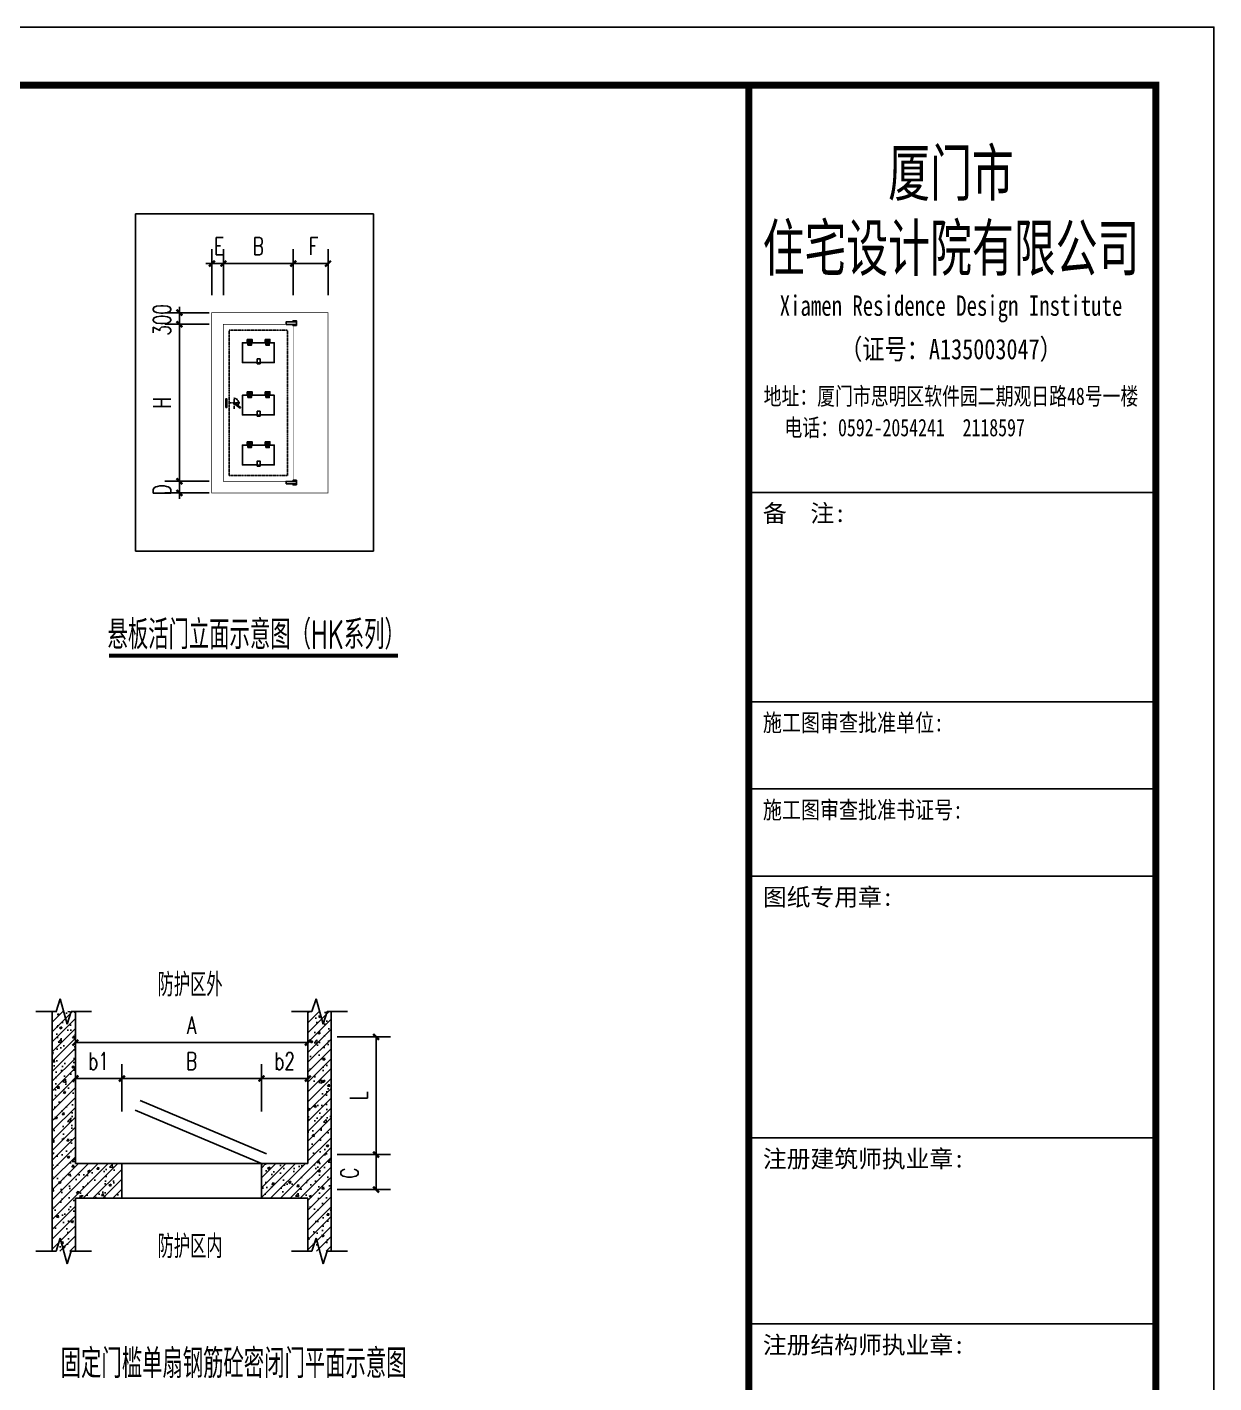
# Model space of a CAD drawing. Extents: x 0 to 2037025, y -2738621 to 0.
# Drawn here: x 978156 to 988363, y -1304413 to -1292756 of the extents above; entities that cross this region are included whole.
import ezdxf
from ezdxf.enums import TextEntityAlignment as Align

# ---------------------------------------------------------------- set-up
doc = ezdxf.new("R2010")
doc.units = 0
doc.header["$LTSCALE"] = 10
doc.header["$MEASUREMENT"] = 0
doc.linetypes.add('DASH', pattern=[0.35, 0.25, -0.1])
for name, color, linetype in [('bh', 8, 'Continuous'), ('OTHER', 7, 'Continuous'), ('PUB_DIM', 3, 'Continuous'), ('PUB_TITLE', 4, 'Continuous'), ('WALL', 4, 'Continuous'), ('WINDOW', 2, 'Continuous'), ('图框', 142, 'Continuous'), ('批量导出图层', 1, 'Continuous'), ('文字', 3, 'Continuous'), ('细线', 4, 'Continuous')]:
    doc.layers.add(name, color=color, linetype=linetype)
doc.styles.add('DIM_FONT', font='SIMPLEX', dxfattribs={"width": 0.7, "bigfont": 'GBCBIG'})
doc.styles.add('HZTXT', font='txt.shx', dxfattribs={"width": 0.7, "bigfont": 'hztxt.shx'})
doc.styles.add('TSSD_REIN', font='Tssdeng.shx', dxfattribs={"width": 0.7, "bigfont": 'hztxt.shx'})
doc.styles.add('图框字型一', font='')
doc.styles.get('图框字型一').set_extended_font_data('SimSun')
doc.dimstyles.new('DIMN50', dxfattribs={"dimscale": 0.5, "dimtxt": 300, "dimasz": 100, "dimexe": 250, "dimexo": 300, "dimgap": 150, "dimtad": 1, "dimdec": 0, "dimzin": 0, "dimdsep": 46, "dimtxsty": 'DIM_FONT', "dimblk": 'ARCHTICK', "dimcen": 0.09, "dimclrt": 7, "dimazin": 2, "dimtfac": 1, "dimtdec": 0, "dimtix": 1, "dimtmove": 2, "dimatfit": 3, "dimfxl": 0, "dimtolj": 1, "dimtzin": 0, "dimarcsym": 0})

# ---------------------------------------------------------------- blocks, each defined once
blk = doc.blocks.new('_ArchTick')
at = {"color": 0, "linetype": 'ByBlock', "const_width": 0.4}
blk.add_lwpolyline([(-0.5, -0.5), (0.5, 0.5)], dxfattribs=at)
blk = doc.blocks.new('*D239')
at = {"layer": 'Defpoints', "color": 0, "transparency": 16777216}
for p in [(979871, -1296661), (979466, -1296761), (979871, -1296761)]:
    blk.add_point(p, dxfattribs=at)
at = {"layer": 'PUB_DIM', "color": 0, "lineweight": -2, "transparency": 16777216}
for p, q in [((979721, -1296661), (979341, -1296661)), ((979466, -1296661), (979466, -1296611)), ((979466, -1296661), (979466, -1296761)), ((979721, -1296761), (979341, -1296761)), ((979466, -1296761), (979466, -1296811))]:
    blk.add_line(p, q, dxfattribs=at)
at = {"layer": 'PUB_DIM', "color": 0, "lineweight": -2, "transparency": 16777216, "xscale": 50, "yscale": 50, "zscale": 50}
for p, rotation in [((979466, -1296661), 270), ((979466, -1296761), 90)]:
    blk.add_blockref('_ArchTick', p, dxfattribs=dict(at, rotation=rotation))
at = {"layer": 'PUB_DIM', "color": 7, "transparency": 16777216, "insert": (979316, -1296734), "char_height": 150, "attachment_point": 5, "rotation": 90, "style": 'DIM_FONT'}
blk.add_mtext('\\A1;D', dxfattribs=at)
blk = doc.blocks.new('*D240')
at = {"layer": 'Defpoints', "color": 0, "transparency": 16777216}
for p in [(979871, -1295311), (979466, -1296661), (979871, -1296661)]:
    blk.add_point(p, dxfattribs=at)
at = {"layer": 'PUB_DIM', "color": 0, "lineweight": -2, "transparency": 16777216}
for p, q in [((979721, -1295311), (979341, -1295311)), ((979466, -1295311), (979466, -1296661)), ((979721, -1296661), (979341, -1296661))]:
    blk.add_line(p, q, dxfattribs=at)
at = {"layer": 'PUB_DIM', "color": 0, "lineweight": -2, "transparency": 16777216, "xscale": 50, "yscale": 50, "zscale": 50}
for p, rotation in [((979466, -1295311), 90), ((979466, -1296661), 270)]:
    blk.add_blockref('_ArchTick', p, dxfattribs=dict(at, rotation=rotation))
at = {"layer": 'PUB_DIM', "color": 7, "transparency": 16777216, "insert": (979316, -1295986), "char_height": 150, "attachment_point": 5, "rotation": 90, "style": 'DIM_FONT'}
blk.add_mtext('\\A1;H', dxfattribs=at)
blk = doc.blocks.new('*D241')
at = {"layer": 'Defpoints', "color": 0, "transparency": 16777216}
for p in [(979466, -1295311), (979871, -1295211), (979871, -1295311)]:
    blk.add_point(p, dxfattribs=at)
at = {"layer": 'PUB_DIM', "color": 0, "lineweight": -2, "transparency": 16777216}
for p, q in [((979466, -1295211), (979466, -1295161)), ((979721, -1295211), (979341, -1295211)), ((979721, -1295311), (979341, -1295311)), ((979466, -1295211), (979466, -1295311)), ((979466, -1295311), (979466, -1295361))]:
    blk.add_line(p, q, dxfattribs=at)
at = {"layer": 'PUB_DIM', "color": 0, "lineweight": -2, "transparency": 16777216, "xscale": 50, "yscale": 50, "zscale": 50}
for p, rotation in [((979466, -1295211), 270), ((979466, -1295311), 90)]:
    blk.add_blockref('_ArchTick', p, dxfattribs=dict(at, rotation=rotation))
at = {"layer": 'PUB_DIM', "color": 7, "transparency": 16777216, "insert": (979316, -1295273), "char_height": 150, "attachment_point": 5, "rotation": 90, "style": 'DIM_FONT'}
blk.add_mtext('\\A1;300', dxfattribs=at)
blk = doc.blocks.new('*D242')
at = {"layer": 'Defpoints', "color": 0, "transparency": 16777216}
for p in [(979744, -1294789), (979744, -1295211), (979844, -1295211)]:
    blk.add_point(p, dxfattribs=at)
at = {"layer": 'PUB_DIM', "color": 0, "lineweight": -2, "transparency": 16777216}
for p, q in [((979744, -1295061), (979744, -1294664)), ((979844, -1295061), (979844, -1294664)), ((979744, -1294789), (979694, -1294789)), ((979844, -1294789), (979744, -1294789)), ((979844, -1294789), (979894, -1294789))]:
    blk.add_line(p, q, dxfattribs=at)
at = {"layer": 'PUB_DIM', "color": 0, "lineweight": -2, "transparency": 16777216, "xscale": 50, "yscale": 50, "zscale": 50}
blk.add_blockref('_ArchTick', (979744, -1294789), dxfattribs=at)
at = {"layer": 'PUB_DIM', "color": 0, "lineweight": -2, "transparency": 16777216, "xscale": 50, "yscale": 50, "zscale": 50, "rotation": 180}
blk.add_blockref('_ArchTick', (979844, -1294789), dxfattribs=at)
at = {"layer": 'PUB_DIM', "color": 7, "transparency": 16777216, "insert": (979807, -1294639), "char_height": 150, "attachment_point": 5, "style": 'DIM_FONT'}
blk.add_mtext('\\A1;E', dxfattribs=at)
blk = doc.blocks.new('*D243')
at = {"layer": 'Defpoints', "color": 0, "transparency": 16777216}
for p in [(979844, -1294789), (979844, -1295211), (980444, -1295211)]:
    blk.add_point(p, dxfattribs=at)
at = {"layer": 'PUB_DIM', "color": 0, "lineweight": -2, "transparency": 16777216}
for p, q in [((979844, -1295061), (979844, -1294664)), ((980444, -1295061), (980444, -1294664)), ((980444, -1294789), (979844, -1294789))]:
    blk.add_line(p, q, dxfattribs=at)
at = {"layer": 'PUB_DIM', "color": 0, "lineweight": -2, "transparency": 16777216, "xscale": 50, "yscale": 50, "zscale": 50, "rotation": 180}
blk.add_blockref('_ArchTick', (979844, -1294789), dxfattribs=at)
at = {"layer": 'PUB_DIM', "color": 0, "lineweight": -2, "transparency": 16777216, "xscale": 50, "yscale": 50, "zscale": 50}
blk.add_blockref('_ArchTick', (980444, -1294789), dxfattribs=at)
at = {"layer": 'PUB_DIM', "color": 7, "transparency": 16777216, "insert": (980144, -1294639), "char_height": 150, "attachment_point": 5, "style": 'DIM_FONT'}
blk.add_mtext('\\A1;B', dxfattribs=at)
blk = doc.blocks.new('*D244')
at = {"layer": 'Defpoints', "color": 0, "transparency": 16777216}
for p in [(980444, -1294789), (980444, -1295211), (980744, -1295211)]:
    blk.add_point(p, dxfattribs=at)
at = {"layer": 'PUB_DIM', "color": 0, "lineweight": -2, "transparency": 16777216}
for p, q in [((980444, -1295061), (980444, -1294664)), ((980744, -1295061), (980744, -1294664)), ((980744, -1294789), (980444, -1294789))]:
    blk.add_line(p, q, dxfattribs=at)
at = {"layer": 'PUB_DIM', "color": 0, "lineweight": -2, "transparency": 16777216, "xscale": 50, "yscale": 50, "zscale": 50, "rotation": 180}
blk.add_blockref('_ArchTick', (980444, -1294789), dxfattribs=at)
at = {"layer": 'PUB_DIM', "color": 0, "lineweight": -2, "transparency": 16777216, "xscale": 50, "yscale": 50, "zscale": 50}
blk.add_blockref('_ArchTick', (980744, -1294789), dxfattribs=at)
at = {"layer": 'PUB_DIM', "color": 7, "transparency": 16777216, "insert": (980619, -1294639), "char_height": 150, "attachment_point": 5, "style": 'DIM_FONT'}
blk.add_mtext('\\A1;F', dxfattribs=at)
blk = doc.blocks.new('*D290')
at = {"layer": 'Defpoints', "color": 0, "transparency": 16777216}
for p in [(980671, -1302450), (981157, -1302450), (980671, -1302750)]:
    blk.add_point(p, dxfattribs=at)
at = {"layer": 'PUB_DIM', "color": 0, "lineweight": -2, "transparency": 16777216}
for p, q in [((980821, -1302450), (981282, -1302450)), ((981157, -1302750), (981157, -1302450)), ((980821, -1302750), (981282, -1302750))]:
    blk.add_line(p, q, dxfattribs=at)
at = {"layer": 'PUB_DIM', "color": 0, "lineweight": -2, "transparency": 16777216, "xscale": 50, "yscale": 50, "zscale": 50}
for p, rotation in [((981157, -1302450), 90), ((981157, -1302750), 270)]:
    blk.add_blockref('_ArchTick', p, dxfattribs=dict(at, rotation=rotation))
at = {"layer": 'PUB_DIM', "color": 7, "transparency": 16777216, "insert": (980928, -1302610), "char_height": 150, "attachment_point": 5, "rotation": 90, "style": 'DIM_FONT'}
blk.add_mtext('\\A1;C', dxfattribs=at)
blk = doc.blocks.new('*D291')
at = {"layer": 'Defpoints', "color": 0, "transparency": 16777216}
for p in [(980671, -1301438), (981157, -1301438), (980671, -1302450)]:
    blk.add_point(p, dxfattribs=at)
at = {"layer": 'PUB_DIM', "color": 0, "lineweight": -2, "transparency": 16777216}
for p, q in [((980821, -1301438), (981282, -1301438)), ((981157, -1302450), (981157, -1301438)), ((980821, -1302450), (981282, -1302450))]:
    blk.add_line(p, q, dxfattribs=at)
at = {"layer": 'PUB_DIM', "color": 0, "lineweight": -2, "transparency": 16777216, "xscale": 50, "yscale": 50, "zscale": 50}
for p, rotation in [((981157, -1301438), 90), ((981157, -1302450), 270)]:
    blk.add_blockref('_ArchTick', p, dxfattribs=dict(at, rotation=rotation))
at = {"layer": 'PUB_DIM', "color": 7, "transparency": 16777216, "insert": (981007, -1301944), "char_height": 150, "attachment_point": 5, "rotation": 90, "style": 'DIM_FONT'}
blk.add_mtext('\\A1;L', dxfattribs=at)
blk = doc.blocks.new('*D288')
at = {"layer": 'Defpoints', "color": 0, "transparency": 16777216}
for p in [(980171, -1301796), (980171, -1302228), (980571, -1302228)]:
    blk.add_point(p, dxfattribs=at)
at = {"layer": 'PUB_DIM', "color": 0, "lineweight": -2, "transparency": 16777216}
for p, q in [((980171, -1302078), (980171, -1301671)), ((980571, -1302078), (980571, -1301671)), ((980571, -1301796), (980171, -1301796))]:
    blk.add_line(p, q, dxfattribs=at)
at = {"layer": 'PUB_DIM', "color": 0, "lineweight": -2, "transparency": 16777216, "xscale": 50, "yscale": 50, "zscale": 50}
for p, rotation in [((980171, -1301796), 179.9999999999666), ((980571, -1301796), 359.9999999999666)]:
    blk.add_blockref('_ArchTick', p, dxfattribs=dict(at, rotation=rotation))
at = {"layer": 'PUB_DIM', "color": 7, "transparency": 16777216, "insert": (980371, -1301646), "char_height": 150, "attachment_point": 5, "style": 'DIM_FONT'}
blk.add_mtext('\\A1;b2', dxfattribs=at)
blk = doc.blocks.new('*D278')
at = {"layer": 'Defpoints', "color": 0, "transparency": 16777216}
for p in [(978571, -1301796), (978571, -1302228), (978971, -1302228)]:
    blk.add_point(p, dxfattribs=at)
at = {"layer": 'PUB_DIM', "color": 0, "lineweight": -2, "transparency": 16777216}
for p, q in [((978571, -1302078), (978571, -1301671)), ((978971, -1302078), (978971, -1301671)), ((978971, -1301796), (978571, -1301796))]:
    blk.add_line(p, q, dxfattribs=at)
at = {"layer": 'PUB_DIM', "color": 0, "lineweight": -2, "transparency": 16777216, "xscale": 50, "yscale": 50, "zscale": 50}
for p, rotation in [((978571, -1301796), 179.9999999999666), ((978971, -1301796), 359.9999999999666)]:
    blk.add_blockref('_ArchTick', p, dxfattribs=dict(at, rotation=rotation))
at = {"layer": 'PUB_DIM', "color": 7, "transparency": 16777216, "insert": (978771, -1301646), "char_height": 150, "attachment_point": 5, "style": 'DIM_FONT'}
blk.add_mtext('\\A1;b1', dxfattribs=at)
blk = doc.blocks.new('_B1DZT')
for p, q in [((0.5361, 0.7708), (-0.3697, 2.3006)), ((0.5, 0.5), (-0.4058, 2.0297)), ((-0.5, 0.5), (0.5, 0.5)), ((-0.5, -0.5), (0.5, -0.5))]:
    blk.add_line(p, q)
blk = doc.blocks.new('*D281')
at = {"layer": 'Defpoints', "color": 0, "transparency": 16777216}
for p in [(978571, -1301487), (978571, -1301958), (980571, -1301958)]:
    blk.add_point(p, dxfattribs=at)
at = {"layer": 'PUB_DIM', "color": 0, "lineweight": -2, "transparency": 16777216}
for p, q in [((978571, -1301808), (978571, -1301362)), ((980571, -1301808), (980571, -1301362)), ((980571, -1301487), (978571, -1301487))]:
    blk.add_line(p, q, dxfattribs=at)
at = {"layer": 'PUB_DIM', "color": 0, "lineweight": -2, "transparency": 16777216, "xscale": 50, "yscale": 50, "zscale": 50}
for p, rotation in [((978571, -1301487), 179.9999999999733), ((980571, -1301487), 359.9999999999733)]:
    blk.add_blockref('_ArchTick', p, dxfattribs=dict(at, rotation=rotation))
at = {"layer": 'PUB_DIM', "color": 7, "transparency": 16777216, "insert": (979571, -1301337), "char_height": 150, "attachment_point": 5, "style": 'DIM_FONT'}
blk.add_mtext('\\A1;A', dxfattribs=at)
blk = doc.blocks.new('*D282')
at = {"layer": 'Defpoints', "color": 0, "transparency": 16777216}
for p in [(978971, -1301796), (978971, -1302228), (980171, -1302228)]:
    blk.add_point(p, dxfattribs=at)
at = {"layer": 'PUB_DIM', "color": 0, "lineweight": -2, "transparency": 16777216}
for p, q in [((978971, -1302078), (978971, -1301671)), ((980171, -1302078), (980171, -1301671)), ((980171, -1301796), (978971, -1301796))]:
    blk.add_line(p, q, dxfattribs=at)
at = {"layer": 'PUB_DIM', "color": 0, "lineweight": -2, "transparency": 16777216, "xscale": 50, "yscale": 50, "zscale": 50}
for p, rotation in [((978971, -1301796), 179.9999999999777), ((980171, -1301796), 359.9999999999778)]:
    blk.add_blockref('_ArchTick', p, dxfattribs=dict(at, rotation=rotation))
at = {"layer": 'PUB_DIM', "color": 7, "transparency": 16777216, "insert": (979571, -1301646), "char_height": 150, "attachment_point": 5, "style": 'DIM_FONT'}
blk.add_mtext('\\A1;B', dxfattribs=at)
blk = doc.blocks.new('图框A2')
at = {"layer": '图框'}
for p, q in [((51400, 34000), (58400, 34000)), ((51400, 30400), (58400, 30400)), ((51400, 28900), (58400, 28900)), ((51400, 27400), (58400, 27400)), ((51400, 22900), (58400, 22900)), ((51400, 19700), (58400, 19700))]:
    blk.add_line(p, q, dxfattribs=at)
blk.add_lwpolyline([(0, 0), (59400, 0), (59400, 42000), (0, 42000)], close=True, dxfattribs=at)
at = {"layer": '图框', "const_width": 120}
blk.add_lwpolyline([(2500, 1000), (58400, 1000), (58400, 41000), (2500, 41000)], close=True, dxfattribs=at)
blk.add_lwpolyline([(51400, 41000), (51400, 1000)], dxfattribs=at)
at = {"layer": '图框'}
for s, height, style, width, p in [('厦门市', 900, 'HZTXT', 0.8, (54878, 39013)), ('住宅设计院有限公司', 900, 'HZTXT', 0.8, (54878, 37723)), ('Xiamen Residence Design Institute', 350, '图框字型一', 0.75, (54878, 37036)), ('（证号：A135003047）', 350, '图框字型一', 0.8, (54878, 36288)), ('地址：厦门市思明区软件园二期观日路48号一楼', 300, '图框字型一', 0.75, (54878, 35504)), ('电话：0592-2054241  2118597', 300, '图框字型一', 0.75, (54081, 34964))]:
    blk.add_text(s, height=height, dxfattribs=dict(at, style=style, width=width)).set_placement(p, align=Align.CENTER)
at = {"layer": '图框', "style": '图框字型一'}
for s, p in [('备  注:', (51642, 33490)), ('图纸专用章:', (51642, 26890)), ('注册建筑师执业章:', (51642, 22390)), ('注册结构师执业章:', (51642, 19190))]:
    blk.add_text(s, height=300, dxfattribs=at).set_placement(p)
at = {"layer": '图框', "style": '图框字型一', "width": 0.8}
for s, p in [('施工图审查批准单位:', (51642, 29890)), ('施工图审查批准书证号:', (51642, 28390))]:
    blk.add_text(s, height=300, dxfattribs=at).set_placement(p)

msp = doc.modelspace()

# ---------------------------------------------------------------- hatches: boundary and pattern name
at = {"layer": 'bh'}
h = msp.add_hatch(dxfattribs=at)
h.set_pattern_fill('ANSI37', color=256, scale=50, style=0)
h.set_pattern_definition([(45, (1030726.5144, -1281774.302), (-4.4194174, 4.4194174), []), (135, (1030726.5144, -1281774.302), (-4.4194174, -4.4194174), [])])
h.paths.add_polyline_path([(980055.4, -1295476.3), (980055.4, -1295490.8), (980084.4, -1295490.8), (980084.4, -1295476.3)])
h.paths.add_polyline_path([(980208.5, -1295476.3), (980208.5, -1295490.8), (980237.6, -1295490.8), (980237.6, -1295476.3)])
h.paths.add_polyline_path([(980134.8, -1295641.8), (980134.8, -1295650.5), (980160, -1295650.5), (980160, -1295641.8)])
h.paths.add_polyline_path([(980090.7, -1295463.1), (980090.7, -1295441.4), (980049.5, -1295441.4), (980049.5, -1295463.1)])
h.paths.add_polyline_path([(980202.7, -1295441.4), (980202.7, -1295463.1), (980243.9, -1295463.1), (980243.9, -1295441.4)])
h = msp.add_hatch(dxfattribs=at)
h.set_pattern_fill('ANSI37', color=256, scale=50, style=0)
h.set_pattern_definition([(45, (1030726.5144, -1282224.302), (-4.4194174, 4.4194174), []), (135, (1030726.5144, -1282224.302), (-4.4194174, -4.4194174), [])])
h.paths.add_polyline_path([(980055.4, -1295926.3), (980055.4, -1295940.8), (980084.4, -1295940.8), (980084.4, -1295926.3)])
h.paths.add_polyline_path([(980208.5, -1295926.3), (980208.5, -1295940.8), (980237.6, -1295940.8), (980237.6, -1295926.3)])
h.paths.add_polyline_path([(980134.8, -1296091.8), (980134.8, -1296100.5), (980160, -1296100.5), (980160, -1296091.8)])
h.paths.add_polyline_path([(980090.7, -1295913.1), (980090.7, -1295891.4), (980049.5, -1295891.4), (980049.5, -1295913.1)])
h.paths.add_polyline_path([(980202.7, -1295891.4), (980202.7, -1295913.1), (980243.9, -1295913.1), (980243.9, -1295891.4)])
h = msp.add_hatch(dxfattribs=at)
h.set_pattern_fill('ANSI37', color=256, scale=50, style=0)
h.set_pattern_definition([(45, (1030726.5144, -1282653.752), (-4.4194174, 4.4194174), []), (135, (1030726.5144, -1282653.752), (-4.4194174, -4.4194174), [])])
h.paths.add_polyline_path([(980055.4, -1296355.7), (980055.4, -1296370.3), (980084.4, -1296370.3), (980084.4, -1296355.7)])
h.paths.add_polyline_path([(980208.5, -1296355.7), (980208.5, -1296370.3), (980237.6, -1296370.3), (980237.6, -1296355.7)])
h.paths.add_polyline_path([(980134.8, -1296521.3), (980134.8, -1296529.9), (980160, -1296529.9), (980160, -1296521.3)])
h.paths.add_polyline_path([(980090.7, -1296342.5), (980090.7, -1296320.9), (980049.5, -1296320.9), (980049.5, -1296342.5)])
h.paths.add_polyline_path([(980202.7, -1296320.9), (980202.7, -1296342.5), (980243.9, -1296342.5), (980243.9, -1296320.9)])
h = msp.add_hatch(dxfattribs=at)
h.set_pattern_fill('AN31C', color=256, scale=300, style=0)
h.set_pattern_definition([(45, (1028739.866, -1080047.77), (-42.426407, 42.426407), []), (50, (1028739.87, -1080047.77), (215.17805, -18.82564), [22.5, -247.5]), (355, (1028739.87, -1080047.77), (-41.6254, 225.65764), [18, -198]), (100.4514, (1028757.8, -1080049.34), (173.55281, 206.83186), [19.12206, -210.34263]), (46.1842, (1028739.87, -1079987.77), (320.1723, -49.6557), [33.75, -371.25]), (96.6356, (1028766.55, -1079991.9), (280.3988, 292.23536), [28.6831, -315.5139]), (351.1842, (1028739.87, -1079987.77), (280.3986, 292.2356), [27, -297]), (21, (1028769.87, -1080002.77), (179.07212, -120.78567), [22.5, -247.5]), (326, (1028769.87, -1080002.77), (72.9946, 217.54501), [18, -198]), (71.4514, (1028784.79, -1080012.83), (252.06679, 96.75915), [19.12206, -210.34263]), (37.5, (1028739.866, -1080047.77), (3.647957, 99.868156), [0, -195.6, 0, -201, 0, -198.75]), (7.5, (1028739.87, -1080047.77), (78.92086, 118.323514), [0, -114.6, 0, -191.1, 0, -75.75]), (327.5, (1028672.97, -1080047.77), (160.14673, -6.766462), [0, -75, 0, -234, 0, -310.5]), (317.5, (1028642.97, -1080047.77), (174.95585, 30.031495), [0, -97.5, 0, -155.4, 0, -220.5])])
h.paths.add_polyline_path([(978570.6, -1302525.8), (978570.6, -1301219.4), (978370.6, -1301219.4), (978370.6, -1303279.7), (978570.6, -1303279.7), (978570.6, -1302825.8), (978970.6, -1302825.8), (978970.6, -1302525.8)])
h.paths.add_polyline_path([(980570.6, -1302825.8), (980570.6, -1303279.7), (980770.6, -1303279.7), (980770.6, -1301219.4), (980570.6, -1301219.4), (980570.6, -1302525.8), (980170.6, -1302525.8), (980170.6, -1302825.8)])

# ---------------------------------------------------------------- linework, layer by layer
at = {"const_width": 5, "elevation": 280}
for points in [[(979743.7, -1295211.5), (980743.7, -1295211.5), (980743.7, -1296761.5), (979743.7, -1296761.5)], [(979843.8, -1295311.5), (980443.8, -1295311.5), (980443.8, -1296661.5), (979843.8, -1296661.5)]]:
    msp.add_lwpolyline(points, close=True, dxfattribs=at)
at = {"layer": 'bh', "linetype": 'DASH', "ltscale": 0.2}
for p, q in [((979897.6, -1295986.1), (979985.5, -1295986.1)), ((979935.6, -1296038.5), (979935.6, -1295943.5))]:
    msp.add_line(p, q, dxfattribs=at)
at = {"layer": 'bh'}
msp.add_arc((979935.6, -1295986.1), 38.7, 326.98953, 90, dxfattribs=at)
at = {"layer": 'OTHER'}
for p, q in [((978405.6, -1301219.4), (978440.6, -1301109.4)), ((978440.6, -1301109.4), (978500.6, -1301329.4)), ((980605.6, -1301219.4), (980640.6, -1301109.4)), ((980640.6, -1301109.4), (980700.6, -1301329.4)), ((978230.6, -1301219.4), (978405.6, -1301219.4)), ((978500.6, -1301329.4), (978535.6, -1301219.4)), ((978535.6, -1301219.4), (978710.6, -1301219.4)), ((980430.6, -1301219.4), (980605.6, -1301219.4)), ((980700.6, -1301329.4), (980735.6, -1301219.4)), ((980735.6, -1301219.4), (980910.6, -1301219.4)), ((978405.6, -1303279.7), (978440.6, -1303169.7)), ((978440.6, -1303169.7), (978500.6, -1303389.7)), ((980605.6, -1303279.7), (980640.6, -1303169.7)), ((980640.6, -1303169.7), (980700.6, -1303389.7)), ((978230.6, -1303279.7), (978405.6, -1303279.7)), ((978500.6, -1303389.7), (978535.6, -1303279.7)), ((978535.6, -1303279.7), (978710.6, -1303279.7)), ((980430.6, -1303279.7), (980605.6, -1303279.7)), ((980700.6, -1303389.7), (980735.6, -1303279.7)), ((980735.6, -1303279.7), (980910.6, -1303279.7))]:
    msp.add_line(p, q, dxfattribs=at)
at = {"layer": 'PUB_TITLE'}
msp.add_lwpolyline([(958662.7, -1313755.8), (988362.7, -1313755.8), (988362.7, -1292755.8), (958662.7, -1292755.8)], close=True, dxfattribs=at)
at = {"layer": 'PUB_TITLE', "const_width": 50}
msp.add_lwpolyline([(959912.7, -1313255.8), (987862.7, -1313255.8), (987862.7, -1293255.8), (959912.7, -1293255.8)], close=True, dxfattribs=at)
at = {"layer": 'WALL'}
for p, q in [((978370.6, -1301219.4), (978370.6, -1303279.7)), ((978570.6, -1301219.4), (978570.6, -1302525.8)), ((980570.6, -1301219.4), (980570.6, -1302525.8)), ((980770.6, -1301219.4), (980770.6, -1303279.7)), ((978570.6, -1302525.8), (978970.6, -1302525.8)), ((978970.6, -1302525.8), (978970.6, -1302825.8)), ((980170.6, -1302525.8), (980570.6, -1302525.8)), ((980170.6, -1302525.8), (980170.6, -1302825.8)), ((978570.6, -1302825.8), (978970.6, -1302825.8)), ((978570.6, -1302825.8), (978570.6, -1303279.7)), ((980170.6, -1302825.8), (980570.6, -1302825.8)), ((980570.6, -1302825.8), (980570.6, -1303279.7))]:
    msp.add_line(p, q, dxfattribs=at)
at = {"layer": '批量导出图层'}
msp.add_lwpolyline([(958662.7, -1292755.8), (988362.7, -1292755.8), (988362.7, -1313755.8), (958662.7, -1313755.8)], close=True, dxfattribs=at)
at = {"layer": '文字', "const_width": 35, "elevation": 280}
msp.add_lwpolyline([(978859, -1298159.2), (981345.4, -1298159.2)], dxfattribs=at)
at = {"layer": '细线'}
for p, q in [((979086.8, -1297261.5, 280), (979086.8, -1294361.5, 280)), ((979086.8, -1294361.5), (981133.6, -1294361.5)), ((981133.6, -1297261.5, 280), (981133.6, -1294361.5, 280)), ((980134.8, -1295641.8), (980160, -1295641.8)), ((980134.8, -1296091.8), (980160, -1296091.8)), ((980134.8, -1296521.3), (980160, -1296521.3)), ((979086.8, -1297261.5, 280), (981133.6, -1297261.5, 280))]:
    msp.add_line(p, q, dxfattribs=at)
at = {"layer": '细线', "linetype": 'DASH'}
for p, q in [((979893.8, -1296611.5, 280), (979893.8, -1295361.5, 280)), ((979893.8, -1295361.5, 280), (980393.8, -1295361.5, 280)), ((980393.8, -1296611.5, 280), (980393.8, -1295361.5, 280)), ((979893.8, -1296611.5, 280), (980393.8, -1296611.5, 280))]:
    msp.add_line(p, q, dxfattribs=at)
at = {"layer": '细线', "elevation": 280}
for points in [[(980383.1, -1295311.5), (980472.3, -1295311.5), (980472.3, -1295290.8), (980383.1, -1295290.8)], [(980472.4, -1295290.8), (980443.8, -1295290.8), (980443.8, -1295280.6), (980472.4, -1295280.6)], [(980472.4, -1295321.7), (980443.8, -1295321.7), (980443.8, -1295311.5), (980472.4, -1295311.5)], [(980383.1, -1296682.2), (980472.3, -1296682.2), (980472.3, -1296661.5), (980383.1, -1296661.5)], [(980472.4, -1296661.5), (980443.8, -1296661.5), (980443.8, -1296651.3), (980472.4, -1296651.3)], [(980472.4, -1296692.4), (980443.8, -1296692.4), (980443.8, -1296682.2), (980472.4, -1296682.2)]]:
    msp.add_lwpolyline(points, close=True, dxfattribs=at)
at = {"layer": '细线'}
for points in [[(980134.8, -1295640.4), (980007.1, -1295640.4), (980007.1, -1295470.3), (980064.4, -1295470.3)], [(980064.4, -1295476.3), (980064.4, -1295463.1), (980077.2, -1295463.1), (980077.2, -1295476.3)], [(980077.2, -1295470.3), (980217.6, -1295470.3)], [(980230.3, -1295470.3), (980280.6, -1295470.3), (980280.6, -1295640.4), (980160, -1295640.4)], [(980217.6, -1295476.3), (980217.6, -1295463.1), (980230.3, -1295463.1), (980230.3, -1295476.3)], [(980134.8, -1296090.4), (980007.1, -1296090.4), (980007.1, -1295920.3), (980064.4, -1295920.3)], [(980064.4, -1295926.3), (980064.4, -1295913.1), (980077.2, -1295913.1), (980077.2, -1295926.3)], [(980077.2, -1295920.3), (980217.6, -1295920.3)], [(980230.3, -1295920.3), (980280.6, -1295920.3), (980280.6, -1296090.4), (980160, -1296090.4)], [(980217.6, -1295926.3), (980217.6, -1295913.1), (980230.3, -1295913.1), (980230.3, -1295926.3)], [(980134.8, -1296519.8), (980007.1, -1296519.8), (980007.1, -1296349.8), (980064.4, -1296349.8)], [(980064.4, -1296355.7), (980064.4, -1296342.5), (980077.2, -1296342.5), (980077.2, -1296355.7)], [(980077.2, -1296349.8), (980217.6, -1296349.8)], [(980230.3, -1296349.8), (980280.6, -1296349.8), (980280.6, -1296519.8), (980160, -1296519.8)], [(980217.6, -1296355.7), (980217.6, -1296342.5), (980230.3, -1296342.5), (980230.3, -1296355.7)]]:
    msp.add_lwpolyline(points, dxfattribs=at)
for points in [[(980049.5, -1295441.4), (980090.7, -1295441.4), (980090.7, -1295463.1), (980049.5, -1295463.1)], [(980055.4, -1295490.8), (980084.4, -1295490.8), (980084.4, -1295476.3), (980055.4, -1295476.3)], [(980202.7, -1295441.4), (980243.9, -1295441.4), (980243.9, -1295463.1), (980202.7, -1295463.1)], [(980208.5, -1295490.8), (980237.6, -1295490.8), (980237.6, -1295476.3), (980208.5, -1295476.3)], [(980134.8, -1295650.5), (980160, -1295650.5), (980160, -1295608.1), (980134.8, -1295608.1)], [(980049.5, -1295891.4), (980090.7, -1295891.4), (980090.7, -1295913.1), (980049.5, -1295913.1)], [(980202.7, -1295891.4), (980243.9, -1295891.4), (980243.9, -1295913.1), (980202.7, -1295913.1)], [(979864, -1296025.8), (979874, -1296025.8), (979874, -1295952.8), (979864, -1295952.8)], [(979935.5, -1295980.1), (979929.3, -1295987.8), (979987.7, -1296031.7), (979991.7, -1296026.7)], [(980055.4, -1295940.8), (980084.4, -1295940.8), (980084.4, -1295926.3), (980055.4, -1295926.3)], [(980208.5, -1295940.8), (980237.6, -1295940.8), (980237.6, -1295926.3), (980208.5, -1295926.3)], [(980134.8, -1296100.5), (980160, -1296100.5), (980160, -1296058.1), (980134.8, -1296058.1)], [(980049.5, -1296320.9), (980090.7, -1296320.9), (980090.7, -1296342.5), (980049.5, -1296342.5)], [(980055.4, -1296370.3), (980084.4, -1296370.3), (980084.4, -1296355.7), (980055.4, -1296355.7)], [(980202.7, -1296320.9), (980243.9, -1296320.9), (980243.9, -1296342.5), (980202.7, -1296342.5)], [(980208.5, -1296370.3), (980237.6, -1296370.3), (980237.6, -1296355.7), (980208.5, -1296355.7)], [(980134.8, -1296529.9), (980160, -1296529.9), (980160, -1296487.5), (980134.8, -1296487.5)]]:
    msp.add_lwpolyline(points, close=True, dxfattribs=at)

# ---------------------------------------------------------------- block references
at = {"xscale": 0.500000000000002, "yscale": 0.500000000000002, "zscale": 0.500000000000002}
msp.add_blockref('图框A2', (958662.7, -1313755.8), dxfattribs=at)
at = {"layer": 'WINDOW', "xscale": 1200, "yscale": 300, "zscale": 1200}
msp.add_blockref('_B1DZT', (979570.6, -1302675.8), dxfattribs=at)

# ---------------------------------------------------------------- texts
at = {"layer": '文字', "style": 'TSSD_REIN', "width": 0.7}
for s, height, p in [('悬板活门立面示意图（HK系列）', 250, (978847.1, -1298104.5, 280)), ('防护区外', 200, (979277.1, -1301089.3, 700)), ('防护区内', 200, (979277.1, -1303339.9, 700)), ('固定门槛单扇钢筋砼密闭门平面示意图', 250, (978444.4, -1304371, 280))]:
    msp.add_text(s, height=height, dxfattribs=at).set_placement(p)

# ---------------------------------------------------------------- dimensions: what is measured, and where the dimension line sits
at = {"layer": 'PUB_DIM'}
for base, p1, p2, angle, text, picture, middle in [((979743.7, -1294789.1), (979843.8, -1295211.5), (979743.7, -1295211.5), 180, 'E', '*D242', (979807.1, -1294639.1)), ((980443.8, -1294789.1), (980743.7, -1295211.5), (980443.8, -1295211.5), 180, 'F', '*D244', (980619.1, -1294639.1)), ((979465.9, -1295311.5), (979871.2, -1295211.5), (979871.2, -1295311.5), 270, '300', '*D241', (979315.9, -1295273.5)), ((979465.9, -1296761.5), (979871.2, -1296661.5), (979871.2, -1296761.5), 270, 'D', '*D239', (979315.9, -1296733.5)), ((981156.7, -1302450.2, 0), (980670.6, -1302750.2, 0), (980670.6, -1302450.2, 0), 90, 'C', '*D290', (980928.5, -1302609.7, 0))]:
    dim = msp.add_linear_dim(base=base, p1=p1, p2=p2, angle=angle, text=text, dimstyle='DIMN50', dxfattribs=at)
    dim.commit()
    dim.dimension.update_dxf_attribs({"geometry": picture, "text_midpoint": middle, "dimtype": 129})
for p1, p2, distance, text, picture, middle in [((980443.8, -1295211.5), (979843.8, -1295211.5), -422.4, 'B', '*D243', (980143.8, -1294639.1)), ((979871.2, -1295311.5), (979871.2, -1296661.5), -405.3, 'H', '*D240', (979315.9, -1295986.5)), ((980570.6, -1301957.7), (978570.6, -1301957.7), -470.3, 'A', '*D281', (979570.6, -1301337.4)), ((980670.6, -1302450.2, 0), (980670.6, -1301437.9, 0), -486.1, 'L', '*D291', (981006.7, -1301944.1, 0)), ((978970.6, -1302228.2), (978570.6, -1302228.2), -431.9, 'b1', '*D278', (978770.6, -1301646.3)), ((980170.6, -1302228.2), (978970.6, -1302228.2), -431.9, 'B', '*D282', (979570.6, -1301646.3)), ((980570.6, -1302228.2), (980170.6, -1302228.2), -431.9, 'b2', '*D288', (980370.6, -1301646.3))]:
    dim = msp.add_aligned_dim(p1=p1, p2=p2, distance=distance, text=text, dimstyle='DIMN50', dxfattribs=at)
    dim.commit()
    dim.dimension.update_dxf_attribs({"geometry": picture, "text_midpoint": middle})

doc.saveas('drawing.dxf')
